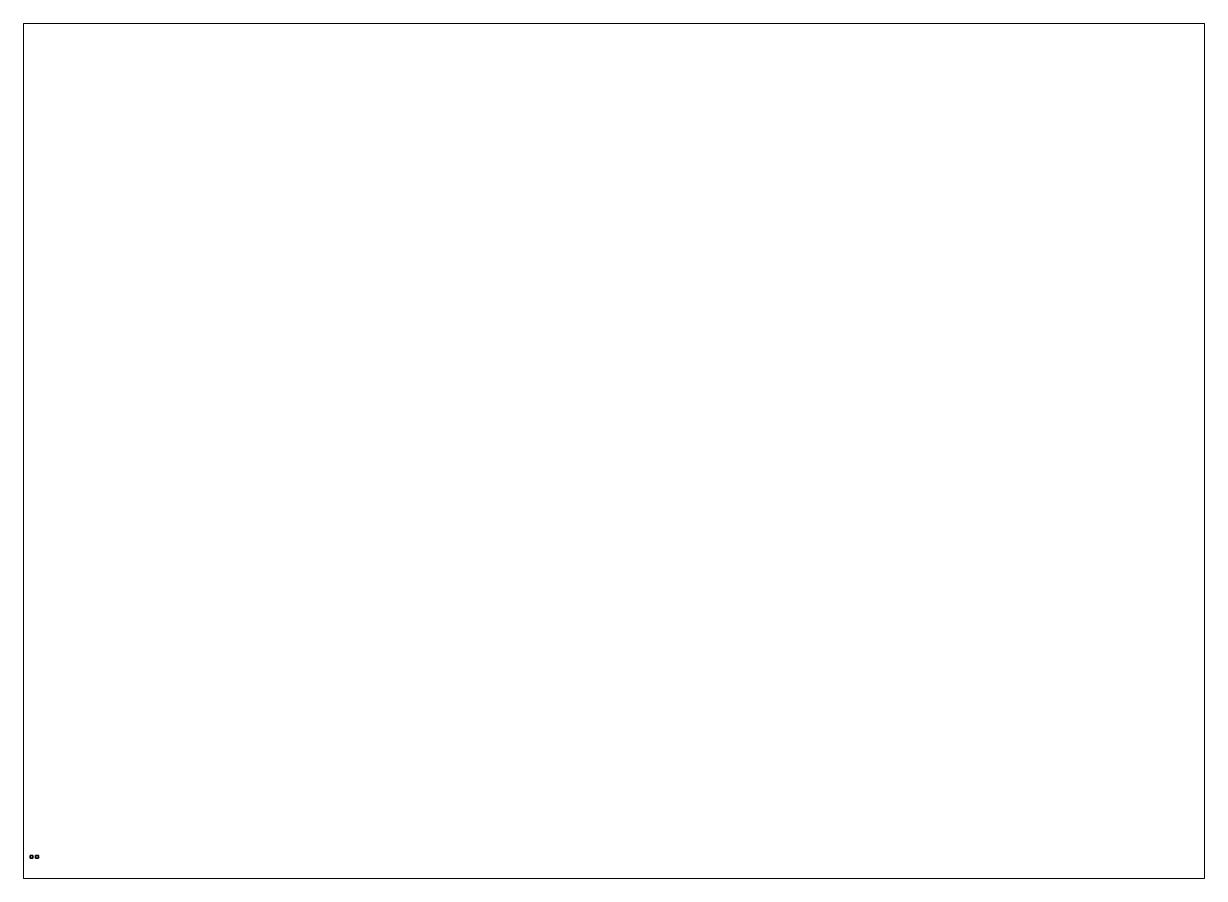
# Paper-space layout 'Layout1' of a CAD drawing. Header units: millimetres. Extents: x 28 to 251, y 20 to 181.
# The model-space entities are those that its viewports show. They can reach past a viewport. Long polylines and large blocks are cut down to what shows.
import ezdxf

# ---------------------------------------------------------------- set-up
doc = ezdxf.new("R2010")
doc.units = ezdxf.units.MM

msp = doc.modelspace()

# ---------------------------------------------------------------- linework, layer by layer
for points in [[(1, 3, 1), (1, 3), (0, 3), (0, 3, 1)], [(1, 3), (1, 2), (0, 2), (0, 3)], [(0, 3), (0, 2), (0, 2, 1), (0, 3, 1)], [(0, 3, 1), (0, 2, 1), (1, 2, 1), (1, 3, 1)], [(0, 2, 1), (0, 2), (1, 2), (1, 2, 1)], [(1, 2, 1), (1, 2), (1, 3), (1, 3, 1)], [(3, 3), (3, 2), (2, 2), (2, 3)], [(2, 3), (2, 2), (3, 2), (3, 3)]]:
    msp.add_3dface(points)

psp = doc.layouts.get("Layout1")

# ---------------------------------------------------------------- viewports
at = {"layer": '0'}
psp.add_viewport(center=(139.22, 100.81), size=(222.76, 161.29), view_center_point=(210, 148.5), view_height=307.4901, dxfattribs=at)

doc.saveas('drawing.dxf')
